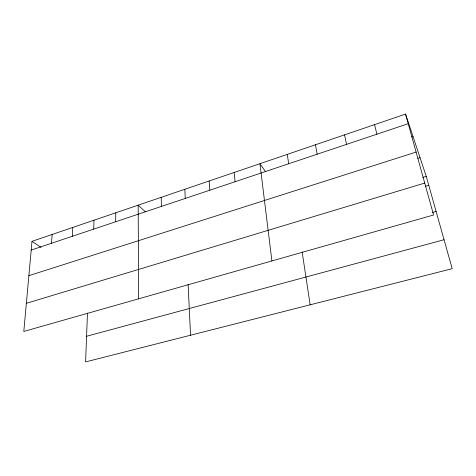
<?xml version="1.0" encoding="UTF-8"?>
<svg xmlns="http://www.w3.org/2000/svg" width="476" height="476" viewBox="0 0 476 476"><rect width="100%" height="100%" fill="white"/><g stroke="black" fill="none" stroke-linecap="round" stroke-linejoin="round"><path stroke-width="0.71" d="M115.656 221.762L115.799 212.79M93.695 229.123L94.01 220.209M87.471 313.131L85.597 361.915L452.2 268.684L426.252 176.37L405.564 114.085L31.999 241.332L23.8 331.445L433.6 214.997L405.564 114.085M72.31 236.286L72.798 227.439M51.491 243.266L52.134 234.478M31.202 250.067L408.235 123.695M411.651 137.029L413.031 136.576M28.875 275.675L416.119 152.07M417.958 158.324L420.04 157.663M422.742 177.441L426.252 176.37M26.358 303.313L424.729 183.064M425.211 186.33L428.751 185.265M432.547 212.421L436.099 211.404M86.578 336.276L444.06 239.731M31.999 241.332L41.067 247.401M145.418 211.82L138.177 205.168L138.641 298.815M265.406 171.473L259.926 163.696L271.915 260.943M374.564 124.647L376.891 134.202M344.547 134.875L346.552 144.371M315.457 144.781L317.165 154.218M302.147 251.911L310.15 304.807M287.266 154.385L288.688 163.762M234.168 172.467L235.073 181.737M209.148 180.993L209.815 190.198M184.825 189.275L185.277 198.427M188.109 284.458L190.543 335.223M161.18 197.332L161.423 206.423"/></g></svg>
